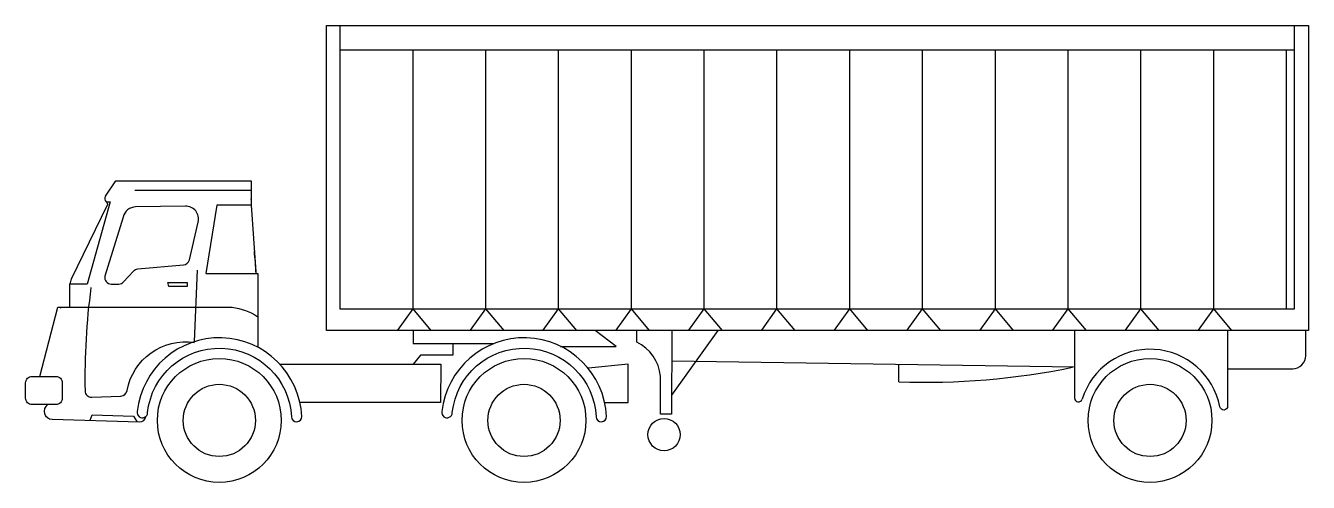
# Model space of a CAD drawing. Extents: x 0 to 9.84, y 0 to 3.5.
import ezdxf

# ---------------------------------------------------------------- set-up
doc = ezdxf.new("R2010")
doc.units = 0
doc.header["$LTSCALE"] = 100
doc.header["$MEASUREMENT"] = 0
doc.layers.add('C-CARRO', color=2, linetype='CONTINUOUS')

msp = doc.modelspace()

# ---------------------------------------------------------------- linework, layer by layer
at = {"layer": 'C-CARRO', "linetype": 'CONTINUOUS'}
for p, q in [((2.4102, 3.4978), (2.4102, 1.3274)), ((9.7323, 1.3274), (9.7323, 3.4978)), ((2.9685, 3.3101), (2.9685, 1.3274)), ((3.5267, 3.3101), (3.5267, 1.3274)), ((4.085, 3.3101), (4.085, 1.3274)), ((4.6432, 3.3101), (4.6432, 1.3274)), ((5.2015, 3.3101), (5.2015, 1.3274)), ((5.7597, 3.3101), (5.7597, 1.3274)), ((6.318, 3.3101), (6.318, 1.3274)), ((6.8762, 3.3101), (6.8762, 1.3274)), ((7.4345, 3.3101), (7.4345, 1.3274)), ((7.9927, 3.3101), (7.9927, 1.3274)), ((8.551, 3.3101), (8.551, 1.3274)), ((9.1092, 3.3101), (9.1092, 1.3274)), ((9.6675, 3.3101), (9.6675, 1.3274)), ((0.6122, 2.1911), (0.6912, 2.307)), ((0.6912, 2.307), (1.7291, 2.307)), ((1.7291, 2.307), (1.7291, 2.237)), ((0.8367, 2.237), (1.7291, 2.237)), ((1.7291, 2.237), (1.7291, 2.1173)), ((0.3516, 1.5556), (0.6274, 2.1236)), ((0.6476, 2.1462), (0.4712, 1.5159)), ((0.6178, 2.1462), (0.6476, 2.1462)), ((1.4673, 2.1227), (1.381, 1.5982)), ((1.7291, 2.1227), (1.4673, 2.1227)), ((1.7291, 2.1227), (1.7658, 1.6098)), ((1.381, 1.5982), (1.7811, 1.5982)), ((1.7811, 1.5982), (1.7804, 1.0314)), ((0.3372, 1.5159), (0.3372, 1.3387)), ((0.4712, 1.5159), (0.3372, 1.5159)), ((0.1088, 0.8087), (0.247, 1.3384)), ((0.247, 1.3384), (0.2825, 1.3387)), ((2.4102, 1.3274), (9.7323, 1.3274)), ((2.9685, 1.3274), (2.8512, 1.1642)), ((2.9685, 1.3274), (3.1082, 1.1614)), ((3.5267, 1.3274), (3.4094, 1.1642)), ((3.5267, 1.3274), (3.6664, 1.1614)), ((4.085, 1.3274), (3.9677, 1.1642)), ((4.085, 1.3274), (4.2247, 1.1614)), ((4.6432, 1.3274), (4.5259, 1.1642)), ((4.6432, 1.3274), (4.7829, 1.1614)), ((5.2015, 1.3274), (5.0842, 1.1642)), ((5.2015, 1.3274), (5.3412, 1.1614)), ((5.7597, 1.3274), (5.6424, 1.1642)), ((5.7597, 1.3274), (5.8994, 1.1614)), ((6.318, 1.3274), (6.2007, 1.1642)), ((6.318, 1.3274), (6.4577, 1.1614)), ((6.8762, 1.3274), (6.7589, 1.1642)), ((6.8762, 1.3274), (7.0159, 1.1614)), ((7.4345, 1.3274), (7.3172, 1.1642)), ((7.4345, 1.3274), (7.5742, 1.1614)), ((7.9927, 1.3274), (7.8754, 1.1642)), ((7.9927, 1.3274), (8.1324, 1.1614)), ((8.551, 1.3274), (8.4337, 1.1642)), ((8.551, 1.3274), (8.6907, 1.1614)), ((9.1092, 1.3274), (8.9919, 1.1642)), ((9.1092, 1.3274), (9.2489, 1.1614)), ((4.5281, 1.039), (4.3669, 1.1614)), ((5.3075, 1.1614), (4.953, 0.6637)), ((8.044, 1.1614), (8.044, 0.6429)), ((3.2761, 1.0608), (3.2761, 0.971)), ((4.1024, 1.039), (4.5281, 1.039)), ((3.0294, 0.971), (2.9722, 0.903)), ((3.2761, 0.971), (3.0294, 0.971)), ((6.6961, 0.7671), (6.6961, 0.8987))]:
    msp.add_line(p, q, dxfattribs=at)
for points in [[(9.8374, 1.1614), (2.3074, 1.1614), (2.3074, 3.4978), (9.8374, 3.4978)], [(1.0903, 1.5285), (1.2396, 1.5285), (1.2396, 1.4984), (1.0979, 1.4984)]]:
    msp.add_lwpolyline(points, close=True, dxfattribs=at)
for points in [[(9.7323, 3.3101), (2.4102, 3.3101)], [(1.2959, 1.0755), (1.318, 1.6218)], [(2.9722, 1.1614), (2.9722, 1.0608), (3.591, 1.0608)], [(1.9484, 0.903), (3.1831, 0.903), (3.1824, 0.6093), (2.1033, 0.6093)], [(4.4401, 0.6093), (4.6217, 0.6093), (4.6217, 0.903), (4.3179, 0.8704)], [(8.044, 0.8781), (4.9552, 0.9252)], [(0.4935, 0.4733), (0.5095, 0.5141), (0.827, 0.5032), (0.8521, 0.4624)]]:
    msp.add_lwpolyline(points, dxfattribs=at)
for points in [[(0.6122, 2.1911, 0.362289), (0.6178, 2.1462, -0.214162), (0.6274, 2.1236, -0.021606)], [(1.73, 2.165, 0.007595), (1.7291, 2.1712, 0.124378)], [(1.7679, 1.5982, 0.00692), (1.7544, 1.7684, 0.033859)], [(0.5009, 1.4893, 0.038752), (0.4555, 0.6978, 0.420347), (0.5073, 0.649), (0.7309, 0.6582, 0.351547), (0.7779, 0.6992, -0.407704), (1.2952, 1.0677)], [(0.2639, 1.3351, -0.096079), (0.2825, 1.3387), (1.5836, 1.3387, -0.11516), (1.7807, 1.2654)], [(4.9564, 1.1585), (4.953, 0.5195), (4.8686, 0.5195), (4.8686, 0.8098, 0.257458), (4.688, 1.0717), (4.688, 1.1614)], [(9.2183, 1.1614), (9.2183, 0.5806, -0.908665), (9.159, 0.5749, 0.779004), (8.1025, 0.634, 0.779004)], [(9.2183, 0.8677), (9.7172, 0.8677, 0.414214), (9.8169, 0.9674), (9.8169, 1.1614)], [(0.1691, 0.5918, 0.74056), (0.2024, 0.4804), (0.8717, 0.4596, 0.381332), (0.9226, 0.5022, -0.153881)]]:
    msp.add_lwpolyline(points, format="xyb", dxfattribs=at)
for points in [[(1.2113, 1.6638, 0.323507), (1.2554, 1.7021), (1.3234, 1.9916, 0.488098), (1.2249, 2.1141), (0.8435, 2.1079, 0.346075), (0.7478, 2.0303), (0.6083, 1.5773, 0.481249), (0.6569, 1.5164), (0.7141, 1.5164, 0.211712), (0.751, 1.5328), (0.8268, 1.6164, -0.188699), (0.8593, 1.6326)], [(2.0382, 0.4978, 0.980179), (2.1178, 0.5016, 0.924738), (0.8556, 0.5395, 1.106213), (0.9349, 0.5309, -0.924738)], [(4.375, 0.4978, 0.980179), (4.4546, 0.5016, 0.924738), (3.1925, 0.5395, 1.106213), (3.2717, 0.5309, -0.924738)], [(0.0498, 0.5918, -0.414214), (0, 0.6417), (0, 0.7588, -0.414214), (0.0498, 0.8087), (0.231, 0.8087, -0.414214), (0.2808, 0.7588), (0.2808, 0.6417, -0.414214), (0.231, 0.5918)]]:
    msp.add_lwpolyline(points, format="xyb", close=True, dxfattribs=at)
for centre, radius in [((1.4852, 0.4711), 0.4749), ((3.8221, 0.4711), 0.4749), ((8.6233, 0.4711), 0.4749), ((1.4852, 0.4711), 0.2769), ((3.8221, 0.4711), 0.2769), ((8.6233, 0.4711), 0.2769), ((4.8959, 0.3618), 0.1234)]:
    msp.add_circle(centre, radius, dxfattribs=at)
for centre, radius, start, end in [((0.7616, 1.3865), 0.4437, 157.51204, 163.05261), ((1.2851, 0.7682), 0.3003, 87.98724, 92.0738), ((6.9033, 6.316), 5.5528, 267.86192, 281.6896), ((8.0739, 0.6429), 0.0299, 180, 342.63366)]:
    msp.add_arc(centre, radius, start, end, dxfattribs=at)

doc.saveas('drawing.dxf')
